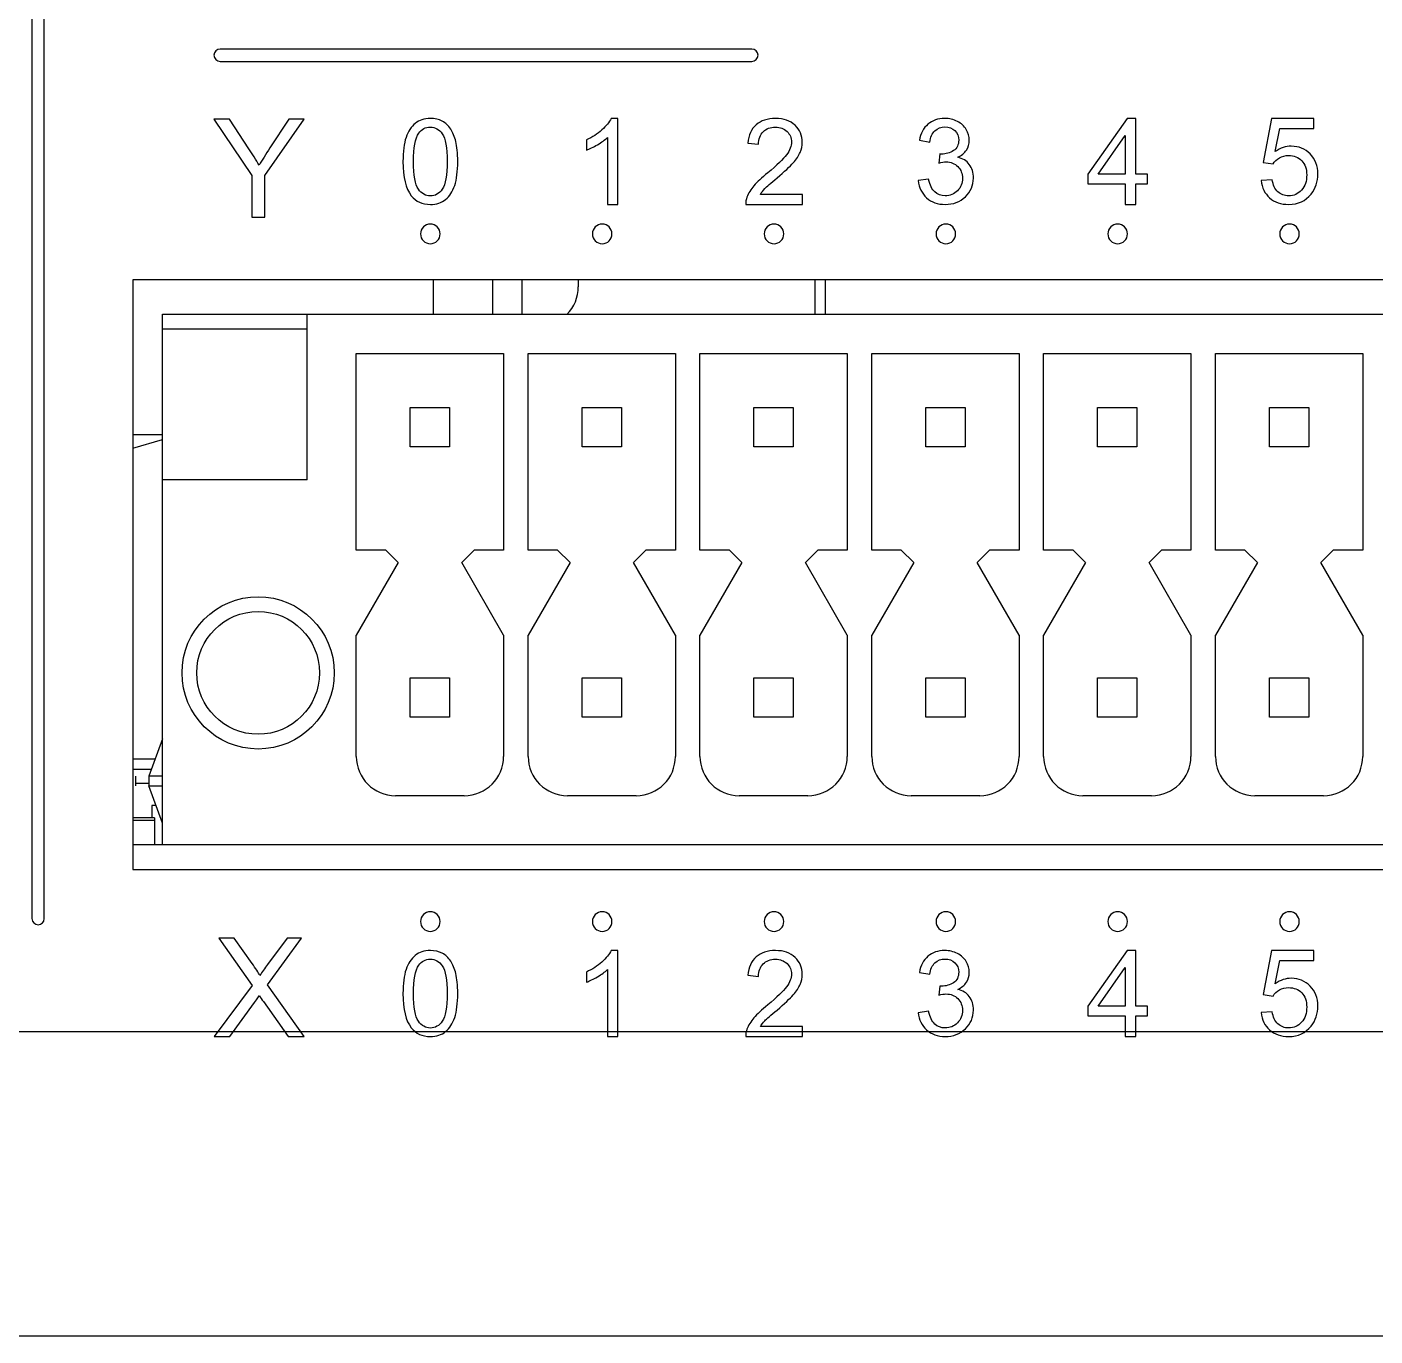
# Model space of a CAD drawing. Header units: millimetres. Extents: x 4086 to 8318, y 123 to 1549.
# Drawn here: x 7047.47 to 7074.93, y 981.81 to 1008.46 of the extents above; entities that cross this region are included whole.
import ezdxf

# ---------------------------------------------------------------- set-up
doc = ezdxf.new("R2010")
doc.units = ezdxf.units.MM
doc.layers.add('20_ALL_FEATURES', color=7, linetype='Continuous')
doc.layers.add('layer 3', color=7, linetype='Continuous')

msp = doc.modelspace()

# ---------------------------------------------------------------- linework, layer by layer
at = {"layer": '20_ALL_FEATURES', "color": 7, "linetype": 'Continuous'}
for p, q in [((7049.626, 1003.314), (7049.626, 991.314)), ((7124.726, 1003.314), (7049.626, 1003.314)), ((7055.748, 1002.614), (7055.748, 1003.314)), ((7056.948, 1003.314), (7056.948, 1002.614)), ((7057.548, 1003.314), (7057.548, 1002.614)), ((7058.698, 1003.314), (7058.698, 1003.174)), ((7063.524, 1002.614), (7063.524, 1003.314)), ((7063.724, 1003.314), (7063.724, 1002.614)), ((7050.226, 991.814), (7050.226, 1002.614)), ((7050.226, 1002.614), (7124.126, 1002.614)), ((7053.176, 999.244), (7053.176, 1002.614)), ((7053.176, 1002.314), (7050.226, 1002.314)), ((7054.176, 997.814), (7054.176, 1001.814)), ((7054.176, 1001.814), (7057.176, 1001.814)), ((7057.176, 1001.814), (7057.176, 997.814)), ((7057.676, 997.814), (7057.676, 1001.814)), ((7057.676, 1001.814), (7060.676, 1001.814)), ((7060.676, 1001.814), (7060.676, 997.814)), ((7061.176, 997.814), (7061.176, 1001.814)), ((7061.176, 1001.814), (7064.176, 1001.814)), ((7064.176, 1001.814), (7064.176, 997.814)), ((7064.676, 997.814), (7064.676, 1001.814)), ((7064.676, 1001.814), (7067.676, 1001.814)), ((7067.676, 1001.814), (7067.676, 997.814)), ((7068.176, 997.814), (7068.176, 1001.814)), ((7068.176, 1001.814), (7071.176, 1001.814)), ((7071.176, 1001.814), (7071.176, 997.814)), ((7071.676, 997.814), (7071.676, 1001.814)), ((7071.676, 1001.814), (7074.676, 1001.814)), ((7074.676, 1001.814), (7074.676, 997.814)), ((7055.276, 999.914), (7055.276, 1000.714)), ((7055.276, 1000.714), (7056.076, 1000.714)), ((7056.076, 1000.714), (7056.076, 999.914)), ((7058.776, 999.914), (7058.776, 1000.714)), ((7058.776, 1000.714), (7059.576, 1000.714)), ((7059.576, 1000.714), (7059.576, 999.914)), ((7062.276, 999.914), (7062.276, 1000.714)), ((7062.276, 1000.714), (7063.076, 1000.714)), ((7063.076, 1000.714), (7063.076, 999.914)), ((7065.776, 999.914), (7065.776, 1000.714)), ((7065.776, 1000.714), (7066.576, 1000.714)), ((7066.576, 1000.714), (7066.576, 999.914)), ((7069.276, 999.914), (7069.276, 1000.714)), ((7069.276, 1000.714), (7070.076, 1000.714)), ((7070.076, 1000.714), (7070.076, 999.914)), ((7072.776, 999.914), (7072.776, 1000.714)), ((7072.776, 1000.714), (7073.576, 1000.714)), ((7073.576, 1000.714), (7073.576, 999.914)), ((7050.226, 1000.161), (7049.626, 1000.161)), ((7049.626, 999.891), (7050.226, 1000.063)), ((7056.076, 999.914), (7055.276, 999.914)), ((7059.576, 999.914), (7058.776, 999.914)), ((7063.076, 999.914), (7062.276, 999.914)), ((7066.576, 999.914), (7065.776, 999.914)), ((7070.076, 999.914), (7069.276, 999.914)), ((7073.576, 999.914), (7072.776, 999.914)), ((7053.176, 999.244), (7050.226, 999.244)), ((7054.776, 997.814), (7054.176, 997.814)), ((7054.776, 997.814), (7055.03, 997.56)), ((7056.323, 997.56), (7056.576, 997.814)), ((7057.176, 997.814), (7056.576, 997.814)), ((7058.276, 997.814), (7057.676, 997.814)), ((7058.276, 997.814), (7058.53, 997.56)), ((7059.823, 997.56), (7060.076, 997.814)), ((7060.676, 997.814), (7060.076, 997.814)), ((7061.776, 997.814), (7061.176, 997.814)), ((7061.776, 997.814), (7062.03, 997.56)), ((7063.323, 997.56), (7063.576, 997.814)), ((7064.176, 997.814), (7063.576, 997.814)), ((7065.276, 997.814), (7064.676, 997.814)), ((7065.276, 997.814), (7065.53, 997.56)), ((7066.823, 997.56), (7067.076, 997.814)), ((7067.676, 997.814), (7067.076, 997.814)), ((7068.776, 997.814), (7068.176, 997.814)), ((7068.776, 997.814), (7069.03, 997.56)), ((7070.323, 997.56), (7070.576, 997.814)), ((7071.176, 997.814), (7070.576, 997.814)), ((7072.276, 997.814), (7071.676, 997.814)), ((7072.276, 997.814), (7072.53, 997.56)), ((7073.823, 997.56), (7074.076, 997.814)), ((7074.676, 997.814), (7074.076, 997.814)), ((7055.03, 997.56), (7054.176, 996.082)), ((7057.176, 996.082), (7056.323, 997.56)), ((7058.53, 997.56), (7057.676, 996.082)), ((7060.676, 996.082), (7059.823, 997.56)), ((7062.03, 997.56), (7061.176, 996.082)), ((7064.176, 996.082), (7063.323, 997.56)), ((7065.53, 997.56), (7064.676, 996.082)), ((7067.676, 996.082), (7066.823, 997.56)), ((7069.03, 997.56), (7068.176, 996.082)), ((7071.176, 996.082), (7070.323, 997.56)), ((7072.53, 997.56), (7071.676, 996.082)), ((7074.676, 996.082), (7073.823, 997.56)), ((7054.176, 993.614), (7054.176, 996.082)), ((7057.176, 996.082), (7057.176, 993.614)), ((7057.676, 993.614), (7057.676, 996.082)), ((7060.676, 996.082), (7060.676, 993.614)), ((7061.176, 993.614), (7061.176, 996.082)), ((7064.176, 996.082), (7064.176, 993.614)), ((7064.676, 993.614), (7064.676, 996.082)), ((7067.676, 996.082), (7067.676, 993.614)), ((7068.176, 993.614), (7068.176, 996.082)), ((7071.176, 996.082), (7071.176, 993.614)), ((7071.676, 993.614), (7071.676, 996.082)), ((7074.676, 996.082), (7074.676, 993.614)), ((7055.276, 994.414), (7055.276, 995.214)), ((7055.276, 995.214), (7056.076, 995.214)), ((7056.076, 995.214), (7056.076, 994.414)), ((7058.776, 994.414), (7058.776, 995.214)), ((7058.776, 995.214), (7059.576, 995.214)), ((7059.576, 995.214), (7059.576, 994.414)), ((7062.276, 994.414), (7062.276, 995.214)), ((7062.276, 995.214), (7063.076, 995.214)), ((7063.076, 995.214), (7063.076, 994.414)), ((7065.776, 994.414), (7065.776, 995.214)), ((7065.776, 995.214), (7066.576, 995.214)), ((7066.576, 995.214), (7066.576, 994.414)), ((7069.276, 994.414), (7069.276, 995.214)), ((7069.276, 995.214), (7070.076, 995.214)), ((7070.076, 995.214), (7070.076, 994.414)), ((7072.776, 994.414), (7072.776, 995.214)), ((7072.776, 995.214), (7073.576, 995.214)), ((7073.576, 995.214), (7073.576, 994.414)), ((7056.076, 994.414), (7055.276, 994.414)), ((7059.576, 994.414), (7058.776, 994.414)), ((7063.076, 994.414), (7062.276, 994.414)), ((7066.576, 994.414), (7065.776, 994.414)), ((7070.076, 994.414), (7069.276, 994.414)), ((7073.576, 994.414), (7072.776, 994.414)), ((7050.226, 993.972), (7049.95, 993.214)), ((7049.626, 993.564), (7050.078, 993.564)), ((7050, 993.35), (7049.629, 993.35)), ((7049.678, 993.214), (7049.678, 993.014)), ((7049.95, 993.214), (7049.95, 993.014)), ((7050.226, 993.214), (7049.95, 993.214)), ((7049.95, 993.064), (7049.678, 993.064)), ((7050.226, 992.256), (7049.95, 993.014)), ((7049.95, 993.014), (7050.226, 993.014)), ((7056.376, 992.814), (7054.976, 992.814)), ((7059.876, 992.814), (7058.476, 992.814)), ((7063.376, 992.814), (7061.976, 992.814)), ((7066.876, 992.814), (7065.476, 992.814)), ((7070.376, 992.814), (7068.976, 992.814)), ((7073.876, 992.814), (7072.476, 992.814)), ((7050.068, 992.364), (7049.626, 992.364)), ((7050.014, 992.614), (7050.014, 992.364)), ((7050.096, 992.614), (7050.014, 992.614)), ((7050.068, 992.364), (7050.068, 991.814)), ((7049.626, 992.314), (7050.068, 992.314)), ((7124.726, 991.814), (7049.626, 991.814)), ((7049.626, 991.314), (7124.726, 991.314)), ((6934.716, 988.014), (7262.016, 988.014)), ((7261.966, 981.814), (6934.766, 981.814))]:
    msp.add_line(p, q, dxfattribs=at)
for radius in [1.55, 1.25]:
    msp.add_circle((7052.176, 995.314), radius, dxfattribs=at)
for centre, start, end in [((7057.898, 1003.174), 315.3431, 0), ((7054.976, 993.614), 180, 270), ((7056.376, 993.614), 270, 0), ((7058.476, 993.614), 180, 270), ((7059.876, 993.614), 270, 0), ((7061.976, 993.614), 180, 270), ((7063.376, 993.614), 270, 0), ((7065.476, 993.614), 180, 270), ((7066.876, 993.614), 270, 0), ((7068.976, 993.614), 180, 270), ((7070.376, 993.614), 270, 0), ((7072.476, 993.614), 180, 270), ((7073.876, 993.614), 270, 0)]:
    msp.add_arc(centre, 0.8, start, end, dxfattribs=at)
at = {"layer": 'layer 3'}
for points, knots in [([(7047.819, 1010), (7047.819, 1003.437), (7047.819, 993.592), (7047.819, 990.311), (7047.819, 990.311), (7047.819, 990.242), (7047.763, 990.186), (7047.694, 990.186), (7047.694, 990.186), (7047.625, 990.186), (7047.569, 990.242), (7047.569, 990.311), (7047.569, 990.311), (7047.569, 996.874), (7047.569, 1006.719), (7047.569, 1010), (7047.569, 1010), (7047.569, 1010.069), (7047.625, 1010.125), (7047.694, 1010.125), (7047.694, 1010.125), (7047.763, 1010.125), (7047.819, 1010.069), (7047.819, 1010)], [0, 0, 0, 0, 0.142857, 0.142857, 0.142857, 0.142857, 0.285714, 0.285714, 0.285714, 0.285714, 0.428571, 0.428571, 0.428571, 0.428571, 0.571429, 0.571429, 0.571429, 0.571429, 0.714286, 0.714286, 0.714286, 0.714286, 1, 1, 1, 1]), ([(7062.233, 1007.763), (7059.313, 1007.763), (7057.242, 1007.763), (7051.402, 1007.763), (7051.402, 1007.763), (7051.333, 1007.763), (7051.277, 1007.819), (7051.277, 1007.888), (7051.277, 1007.888), (7051.277, 1007.957), (7051.333, 1008.013), (7051.402, 1008.013), (7051.402, 1008.013), (7054.322, 1008.013), (7056.393, 1008.013), (7062.233, 1008.013), (7062.233, 1008.013), (7062.302, 1008.013), (7062.358, 1007.957), (7062.358, 1007.888), (7062.358, 1007.888), (7062.358, 1007.819), (7062.302, 1007.763), (7062.233, 1007.763)], [0, 0, 0, 0, 0.142857, 0.142857, 0.142857, 0.142857, 0.285714, 0.285714, 0.285714, 0.285714, 0.428571, 0.428571, 0.428571, 0.428571, 0.571429, 0.571429, 0.571429, 0.571429, 0.714286, 0.714286, 0.714286, 0.714286, 1, 1, 1, 1]), ([(7052.048, 1004.59), (7052.048, 1004.59), (7052.048, 1005.437), (7052.048, 1005.437), (7052.048, 1005.437), (7052.048, 1005.437), (7051.277, 1006.59), (7051.277, 1006.59), (7051.277, 1006.59), (7051.277, 1006.59), (7051.595, 1006.59), (7051.595, 1006.59), (7051.595, 1006.59), (7051.595, 1006.59), (7051.99, 1005.985), (7051.99, 1005.985), (7051.99, 1005.985), (7052.064, 1005.873), (7052.132, 1005.761), (7052.195, 1005.648), (7052.195, 1005.648), (7052.256, 1005.753), (7052.33, 1005.87), (7052.416, 1006.001), (7052.416, 1006.001), (7052.416, 1006.001), (7052.803, 1006.59), (7052.803, 1006.59), (7052.803, 1006.59), (7052.803, 1006.59), (7053.112, 1006.59), (7053.112, 1006.59), (7053.112, 1006.59), (7053.112, 1006.59), (7052.313, 1005.437), (7052.313, 1005.437), (7052.313, 1005.437), (7052.313, 1005.437), (7052.313, 1004.59), (7052.313, 1004.59), (7052.313, 1004.59), (7052.313, 1004.59), (7052.048, 1004.59), (7052.048, 1004.59)], [0, 0, 0, 0, 0.083333, 0.083333, 0.083333, 0.083333, 0.166667, 0.166667, 0.166667, 0.166667, 0.25, 0.25, 0.25, 0.25, 0.333333, 0.333333, 0.333333, 0.333333, 0.416667, 0.416667, 0.416667, 0.416667, 0.5, 0.5, 0.5, 0.5, 0.583333, 0.583333, 0.583333, 0.583333, 0.666667, 0.666667, 0.666667, 0.666667, 0.75, 0.75, 0.75, 0.75, 0.833333, 0.833333, 0.833333, 0.833333, 1, 1, 1, 1]), ([(7055.127, 1005.726), (7055.127, 1005.928), (7055.147, 1006.092), (7055.189, 1006.215), (7055.189, 1006.215), (7055.231, 1006.339), (7055.293, 1006.435), (7055.375, 1006.501), (7055.375, 1006.501), (7055.457, 1006.568), (7055.56, 1006.601), (7055.684, 1006.601), (7055.684, 1006.601), (7055.776, 1006.601), (7055.857, 1006.583), (7055.926, 1006.546), (7055.926, 1006.546), (7055.996, 1006.509), (7056.053, 1006.455), (7056.098, 1006.385), (7056.098, 1006.385), (7056.143, 1006.316), (7056.178, 1006.231), (7056.203, 1006.131), (7056.203, 1006.131), (7056.229, 1006.031), (7056.242, 1005.895), (7056.242, 1005.726), (7056.242, 1005.726), (7056.242, 1005.525), (7056.221, 1005.362), (7056.18, 1005.238), (7056.18, 1005.238), (7056.139, 1005.114), (7056.077, 1005.019), (7055.995, 1004.952), (7055.995, 1004.952), (7055.913, 1004.885), (7055.81, 1004.851), (7055.684, 1004.851), (7055.684, 1004.851), (7055.52, 1004.851), (7055.39, 1004.91), (7055.296, 1005.027), (7055.296, 1005.027), (7055.183, 1005.171), (7055.127, 1005.404), (7055.127, 1005.726)], [0, 0, 0, 0, 0.076923, 0.076923, 0.076923, 0.076923, 0.153846, 0.153846, 0.153846, 0.153846, 0.230769, 0.230769, 0.230769, 0.230769, 0.307692, 0.307692, 0.307692, 0.307692, 0.384615, 0.384615, 0.384615, 0.384615, 0.461538, 0.461538, 0.461538, 0.461538, 0.538462, 0.538462, 0.538462, 0.538462, 0.615385, 0.615385, 0.615385, 0.615385, 0.692308, 0.692308, 0.692308, 0.692308, 0.769231, 0.769231, 0.769231, 0.769231, 0.846154, 0.846154, 0.846154, 0.846154, 1, 1, 1, 1]), ([(7055.342, 1005.725), (7055.342, 1005.443), (7055.375, 1005.255), (7055.441, 1005.163), (7055.441, 1005.163), (7055.506, 1005.07), (7055.588, 1005.023), (7055.684, 1005.023), (7055.684, 1005.023), (7055.781, 1005.023), (7055.862, 1005.07), (7055.928, 1005.163), (7055.928, 1005.163), (7055.994, 1005.256), (7056.027, 1005.444), (7056.027, 1005.725), (7056.027, 1005.725), (7056.027, 1006.007), (7055.994, 1006.194), (7055.928, 1006.287), (7055.928, 1006.287), (7055.863, 1006.38), (7055.78, 1006.426), (7055.682, 1006.426), (7055.682, 1006.426), (7055.585, 1006.426), (7055.508, 1006.385), (7055.45, 1006.303), (7055.45, 1006.303), (7055.378, 1006.199), (7055.342, 1006.006), (7055.342, 1005.725)], [0, 0, 0, 0, 0.111111, 0.111111, 0.111111, 0.111111, 0.222222, 0.222222, 0.222222, 0.222222, 0.333333, 0.333333, 0.333333, 0.333333, 0.444444, 0.444444, 0.444444, 0.444444, 0.555556, 0.555556, 0.555556, 0.555556, 0.666667, 0.666667, 0.666667, 0.666667, 0.777778, 0.777778, 0.777778, 0.777778, 1, 1, 1, 1]), ([(7059.506, 1004.851), (7059.506, 1004.851), (7059.291, 1004.851), (7059.291, 1004.851), (7059.291, 1004.851), (7059.291, 1004.851), (7059.291, 1006.215), (7059.291, 1006.215), (7059.291, 1006.215), (7059.24, 1006.165), (7059.172, 1006.116), (7059.089, 1006.067), (7059.089, 1006.067), (7059.005, 1006.018), (7058.93, 1005.981), (7058.863, 1005.957), (7058.863, 1005.957), (7058.863, 1005.957), (7058.863, 1006.164), (7058.863, 1006.164), (7058.863, 1006.164), (7058.983, 1006.22), (7059.087, 1006.288), (7059.177, 1006.368), (7059.177, 1006.368), (7059.267, 1006.448), (7059.33, 1006.526), (7059.368, 1006.601), (7059.368, 1006.601), (7059.368, 1006.601), (7059.506, 1006.601), (7059.506, 1006.601), (7059.506, 1006.601), (7059.506, 1006.601), (7059.506, 1004.851), (7059.506, 1004.851)], [0, 0, 0, 0, 0.1, 0.1, 0.1, 0.1, 0.2, 0.2, 0.2, 0.2, 0.3, 0.3, 0.3, 0.3, 0.4, 0.4, 0.4, 0.4, 0.5, 0.5, 0.5, 0.5, 0.6, 0.6, 0.6, 0.6, 0.7, 0.7, 0.7, 0.7, 0.8, 0.8, 0.8, 0.8, 1, 1, 1, 1]), ([(7063.262, 1005.056), (7063.262, 1005.056), (7063.262, 1004.851), (7063.262, 1004.851), (7063.262, 1004.851), (7063.262, 1004.851), (7062.108, 1004.851), (7062.108, 1004.851), (7062.108, 1004.851), (7062.107, 1004.903), (7062.115, 1004.952), (7062.133, 1005), (7062.133, 1005), (7062.163, 1005.078), (7062.21, 1005.156), (7062.276, 1005.232), (7062.276, 1005.232), (7062.341, 1005.307), (7062.434, 1005.395), (7062.556, 1005.494), (7062.556, 1005.494), (7062.744, 1005.65), (7062.872, 1005.773), (7062.939, 1005.864), (7062.939, 1005.864), (7063.007, 1005.955), (7063.04, 1006.041), (7063.04, 1006.122), (7063.04, 1006.122), (7063.04, 1006.206), (7063.01, 1006.278), (7062.949, 1006.336), (7062.949, 1006.336), (7062.888, 1006.394), (7062.809, 1006.423), (7062.711, 1006.423), (7062.711, 1006.423), (7062.608, 1006.423), (7062.525, 1006.393), (7062.463, 1006.331), (7062.463, 1006.331), (7062.401, 1006.27), (7062.37, 1006.184), (7062.369, 1006.075), (7062.369, 1006.075), (7062.369, 1006.075), (7062.15, 1006.097), (7062.15, 1006.097), (7062.15, 1006.097), (7062.165, 1006.261), (7062.221, 1006.386), (7062.32, 1006.472), (7062.32, 1006.472), (7062.418, 1006.558), (7062.55, 1006.601), (7062.716, 1006.601), (7062.716, 1006.601), (7062.883, 1006.601), (7063.016, 1006.555), (7063.113, 1006.462), (7063.113, 1006.462), (7063.211, 1006.369), (7063.26, 1006.254), (7063.26, 1006.117), (7063.26, 1006.117), (7063.26, 1006.047), (7063.245, 1005.978), (7063.217, 1005.911), (7063.217, 1005.911), (7063.188, 1005.843), (7063.141, 1005.772), (7063.075, 1005.698), (7063.075, 1005.698), (7063.008, 1005.623), (7062.898, 1005.521), (7062.745, 1005.391), (7062.745, 1005.391), (7062.616, 1005.283), (7062.533, 1005.21), (7062.497, 1005.172), (7062.497, 1005.172), (7062.46, 1005.133), (7062.43, 1005.095), (7062.406, 1005.056), (7062.406, 1005.056), (7062.406, 1005.056), (7063.262, 1005.056), (7063.262, 1005.056)], [0, 0, 0, 0, 0.043478, 0.043478, 0.043478, 0.043478, 0.086957, 0.086957, 0.086957, 0.086957, 0.130435, 0.130435, 0.130435, 0.130435, 0.173913, 0.173913, 0.173913, 0.173913, 0.217391, 0.217391, 0.217391, 0.217391, 0.26087, 0.26087, 0.26087, 0.26087, 0.304348, 0.304348, 0.304348, 0.304348, 0.347826, 0.347826, 0.347826, 0.347826, 0.391304, 0.391304, 0.391304, 0.391304, 0.434783, 0.434783, 0.434783, 0.434783, 0.478261, 0.478261, 0.478261, 0.478261, 0.521739, 0.521739, 0.521739, 0.521739, 0.565217, 0.565217, 0.565217, 0.565217, 0.608696, 0.608696, 0.608696, 0.608696, 0.652174, 0.652174, 0.652174, 0.652174, 0.695652, 0.695652, 0.695652, 0.695652, 0.73913, 0.73913, 0.73913, 0.73913, 0.782609, 0.782609, 0.782609, 0.782609, 0.826087, 0.826087, 0.826087, 0.826087, 0.869565, 0.869565, 0.869565, 0.869565, 0.913043, 0.913043, 0.913043, 0.913043, 1, 1, 1, 1]), ([(7065.623, 1005.335), (7065.623, 1005.335), (7065.834, 1005.363), (7065.834, 1005.363), (7065.834, 1005.363), (7065.858, 1005.244), (7065.899, 1005.157), (7065.957, 1005.105), (7065.957, 1005.105), (7066.014, 1005.052), (7066.085, 1005.026), (7066.17, 1005.026), (7066.17, 1005.026), (7066.269, 1005.026), (7066.354, 1005.06), (7066.421, 1005.129), (7066.421, 1005.129), (7066.489, 1005.197), (7066.523, 1005.282), (7066.523, 1005.384), (7066.523, 1005.384), (7066.523, 1005.48), (7066.492, 1005.56), (7066.428, 1005.623), (7066.428, 1005.623), (7066.365, 1005.686), (7066.285, 1005.717), (7066.187, 1005.717), (7066.187, 1005.717), (7066.147, 1005.717), (7066.098, 1005.709), (7066.038, 1005.694), (7066.038, 1005.694), (7066.038, 1005.694), (7066.062, 1005.878), (7066.062, 1005.878), (7066.062, 1005.878), (7066.076, 1005.877), (7066.087, 1005.876), (7066.096, 1005.876), (7066.096, 1005.876), (7066.186, 1005.876), (7066.267, 1005.899), (7066.339, 1005.946), (7066.339, 1005.946), (7066.411, 1005.993), (7066.446, 1006.064), (7066.446, 1006.161), (7066.446, 1006.161), (7066.446, 1006.238), (7066.42, 1006.302), (7066.368, 1006.353), (7066.368, 1006.353), (7066.316, 1006.404), (7066.248, 1006.429), (7066.166, 1006.429), (7066.166, 1006.429), (7066.083, 1006.429), (7066.015, 1006.403), (7065.961, 1006.351), (7065.961, 1006.351), (7065.906, 1006.299), (7065.871, 1006.221), (7065.855, 1006.117), (7065.855, 1006.117), (7065.855, 1006.117), (7065.645, 1006.156), (7065.645, 1006.156), (7065.645, 1006.156), (7065.671, 1006.297), (7065.729, 1006.407), (7065.82, 1006.485), (7065.82, 1006.485), (7065.911, 1006.562), (7066.025, 1006.601), (7066.16, 1006.601), (7066.16, 1006.601), (7066.254, 1006.601), (7066.34, 1006.581), (7066.419, 1006.541), (7066.419, 1006.541), (7066.498, 1006.501), (7066.558, 1006.446), (7066.599, 1006.377), (7066.599, 1006.377), (7066.641, 1006.308), (7066.662, 1006.234), (7066.662, 1006.157), (7066.662, 1006.157), (7066.662, 1006.083), (7066.642, 1006.016), (7066.603, 1005.955), (7066.603, 1005.955), (7066.563, 1005.894), (7066.504, 1005.846), (7066.426, 1005.81), (7066.426, 1005.81), (7066.527, 1005.787), (7066.606, 1005.738), (7066.662, 1005.665), (7066.662, 1005.665), (7066.718, 1005.591), (7066.746, 1005.499), (7066.746, 1005.388), (7066.746, 1005.388), (7066.746, 1005.239), (7066.691, 1005.111), (7066.582, 1005.007), (7066.582, 1005.007), (7066.473, 1004.903), (7066.335, 1004.851), (7066.168, 1004.851), (7066.168, 1004.851), (7066.018, 1004.851), (7065.893, 1004.896), (7065.793, 1004.986), (7065.793, 1004.986), (7065.694, 1005.076), (7065.637, 1005.192), (7065.623, 1005.335)], [0, 0, 0, 0, 0.032258, 0.032258, 0.032258, 0.032258, 0.064516, 0.064516, 0.064516, 0.064516, 0.096774, 0.096774, 0.096774, 0.096774, 0.129032, 0.129032, 0.129032, 0.129032, 0.16129, 0.16129, 0.16129, 0.16129, 0.193548, 0.193548, 0.193548, 0.193548, 0.225806, 0.225806, 0.225806, 0.225806, 0.258065, 0.258065, 0.258065, 0.258065, 0.290323, 0.290323, 0.290323, 0.290323, 0.322581, 0.322581, 0.322581, 0.322581, 0.354839, 0.354839, 0.354839, 0.354839, 0.387097, 0.387097, 0.387097, 0.387097, 0.419355, 0.419355, 0.419355, 0.419355, 0.451613, 0.451613, 0.451613, 0.451613, 0.483871, 0.483871, 0.483871, 0.483871, 0.516129, 0.516129, 0.516129, 0.516129, 0.548387, 0.548387, 0.548387, 0.548387, 0.580645, 0.580645, 0.580645, 0.580645, 0.612903, 0.612903, 0.612903, 0.612903, 0.645161, 0.645161, 0.645161, 0.645161, 0.677419, 0.677419, 0.677419, 0.677419, 0.709677, 0.709677, 0.709677, 0.709677, 0.741935, 0.741935, 0.741935, 0.741935, 0.774194, 0.774194, 0.774194, 0.774194, 0.806452, 0.806452, 0.806452, 0.806452, 0.83871, 0.83871, 0.83871, 0.83871, 0.870968, 0.870968, 0.870968, 0.870968, 0.903226, 0.903226, 0.903226, 0.903226, 0.935484, 0.935484, 0.935484, 0.935484, 1, 1, 1, 1]), ([(7069.838, 1004.851), (7069.838, 1004.851), (7069.838, 1005.269), (7069.838, 1005.269), (7069.838, 1005.269), (7069.838, 1005.269), (7069.078, 1005.269), (7069.078, 1005.269), (7069.078, 1005.269), (7069.078, 1005.269), (7069.078, 1005.467), (7069.078, 1005.467), (7069.078, 1005.467), (7069.078, 1005.467), (7069.878, 1006.601), (7069.878, 1006.601), (7069.878, 1006.601), (7069.878, 1006.601), (7070.053, 1006.601), (7070.053, 1006.601), (7070.053, 1006.601), (7070.053, 1006.601), (7070.053, 1005.467), (7070.053, 1005.467), (7070.053, 1005.467), (7070.053, 1005.467), (7070.291, 1005.467), (7070.291, 1005.467), (7070.291, 1005.467), (7070.291, 1005.467), (7070.291, 1005.269), (7070.291, 1005.269), (7070.291, 1005.269), (7070.291, 1005.269), (7070.053, 1005.269), (7070.053, 1005.269), (7070.053, 1005.269), (7070.053, 1005.269), (7070.053, 1004.851), (7070.053, 1004.851), (7070.053, 1004.851), (7070.053, 1004.851), (7069.838, 1004.851), (7069.838, 1004.851)], [0, 0, 0, 0, 0.083333, 0.083333, 0.083333, 0.083333, 0.166667, 0.166667, 0.166667, 0.166667, 0.25, 0.25, 0.25, 0.25, 0.333333, 0.333333, 0.333333, 0.333333, 0.416667, 0.416667, 0.416667, 0.416667, 0.5, 0.5, 0.5, 0.5, 0.583333, 0.583333, 0.583333, 0.583333, 0.666667, 0.666667, 0.666667, 0.666667, 0.75, 0.75, 0.75, 0.75, 0.833333, 0.833333, 0.833333, 0.833333, 1, 1, 1, 1]), ([(7072.608, 1005.338), (7072.608, 1005.338), (7072.831, 1005.355), (7072.831, 1005.355), (7072.831, 1005.355), (7072.848, 1005.246), (7072.887, 1005.164), (7072.947, 1005.109), (7072.947, 1005.109), (7073.007, 1005.054), (7073.08, 1005.026), (7073.167, 1005.026), (7073.167, 1005.026), (7073.271, 1005.026), (7073.358, 1005.065), (7073.429, 1005.143), (7073.429, 1005.143), (7073.5, 1005.221), (7073.535, 1005.324), (7073.535, 1005.452), (7073.535, 1005.452), (7073.535, 1005.574), (7073.501, 1005.67), (7073.434, 1005.741), (7073.434, 1005.741), (7073.366, 1005.811), (7073.276, 1005.847), (7073.165, 1005.847), (7073.165, 1005.847), (7073.095, 1005.847), (7073.033, 1005.831), (7072.978, 1005.799), (7072.978, 1005.799), (7072.923, 1005.767), (7072.88, 1005.726), (7072.849, 1005.676), (7072.849, 1005.676), (7072.849, 1005.676), (7072.647, 1005.705), (7072.647, 1005.705), (7072.647, 1005.705), (7072.647, 1005.705), (7072.814, 1006.601), (7072.814, 1006.601), (7072.814, 1006.601), (7072.814, 1006.601), (7073.678, 1006.601), (7073.678, 1006.601), (7073.678, 1006.601), (7073.678, 1006.601), (7073.678, 1006.397), (7073.678, 1006.397), (7073.678, 1006.397), (7073.678, 1006.397), (7072.985, 1006.397), (7072.985, 1006.397), (7072.985, 1006.397), (7072.985, 1006.397), (7072.892, 1005.926), (7072.892, 1005.926), (7072.892, 1005.926), (7072.997, 1006), (7073.106, 1006.036), (7073.221, 1006.036), (7073.221, 1006.036), (7073.372, 1006.036), (7073.5, 1005.984), (7073.605, 1005.878), (7073.605, 1005.878), (7073.709, 1005.773), (7073.761, 1005.637), (7073.761, 1005.472), (7073.761, 1005.472), (7073.761, 1005.314), (7073.715, 1005.178), (7073.624, 1005.063), (7073.624, 1005.063), (7073.512, 1004.922), (7073.36, 1004.851), (7073.167, 1004.851), (7073.167, 1004.851), (7073.008, 1004.851), (7072.879, 1004.896), (7072.779, 1004.985), (7072.779, 1004.985), (7072.679, 1005.073), (7072.622, 1005.191), (7072.608, 1005.338)], [0, 0, 0, 0, 0.043478, 0.043478, 0.043478, 0.043478, 0.086957, 0.086957, 0.086957, 0.086957, 0.130435, 0.130435, 0.130435, 0.130435, 0.173913, 0.173913, 0.173913, 0.173913, 0.217391, 0.217391, 0.217391, 0.217391, 0.26087, 0.26087, 0.26087, 0.26087, 0.304348, 0.304348, 0.304348, 0.304348, 0.347826, 0.347826, 0.347826, 0.347826, 0.391304, 0.391304, 0.391304, 0.391304, 0.434783, 0.434783, 0.434783, 0.434783, 0.478261, 0.478261, 0.478261, 0.478261, 0.521739, 0.521739, 0.521739, 0.521739, 0.565217, 0.565217, 0.565217, 0.565217, 0.608696, 0.608696, 0.608696, 0.608696, 0.652174, 0.652174, 0.652174, 0.652174, 0.695652, 0.695652, 0.695652, 0.695652, 0.73913, 0.73913, 0.73913, 0.73913, 0.782609, 0.782609, 0.782609, 0.782609, 0.826087, 0.826087, 0.826087, 0.826087, 0.869565, 0.869565, 0.869565, 0.869565, 0.913043, 0.913043, 0.913043, 0.913043, 1, 1, 1, 1]), ([(7069.838, 1005.467), (7069.838, 1005.467), (7069.838, 1006.254), (7069.838, 1006.254), (7069.838, 1006.254), (7069.838, 1006.254), (7069.29, 1005.467), (7069.29, 1005.467), (7069.29, 1005.467), (7069.29, 1005.467), (7069.838, 1005.467), (7069.838, 1005.467)], [0, 0, 0, 0, 0.25, 0.25, 0.25, 0.25, 0.5, 0.5, 0.5, 0.5, 1, 1, 1, 1]), ([(7055.684, 1004.451), (7055.795, 1004.451), (7055.884, 1004.361), (7055.884, 1004.251), (7055.884, 1004.251), (7055.884, 1004.14), (7055.795, 1004.051), (7055.684, 1004.051), (7055.684, 1004.051), (7055.574, 1004.051), (7055.484, 1004.14), (7055.484, 1004.251), (7055.484, 1004.251), (7055.484, 1004.361), (7055.574, 1004.451), (7055.684, 1004.451)], [0, 0, 0, 0, 0.2, 0.2, 0.2, 0.2, 0.4, 0.4, 0.4, 0.4, 0.6, 0.6, 0.6, 0.6, 1, 1, 1, 1]), ([(7059.184, 1004.451), (7059.295, 1004.451), (7059.384, 1004.361), (7059.384, 1004.251), (7059.384, 1004.251), (7059.384, 1004.14), (7059.295, 1004.051), (7059.184, 1004.051), (7059.184, 1004.051), (7059.074, 1004.051), (7058.984, 1004.14), (7058.984, 1004.251), (7058.984, 1004.251), (7058.984, 1004.361), (7059.074, 1004.451), (7059.184, 1004.451)], [0, 0, 0, 0, 0.2, 0.2, 0.2, 0.2, 0.4, 0.4, 0.4, 0.4, 0.6, 0.6, 0.6, 0.6, 1, 1, 1, 1]), ([(7062.684, 1004.451), (7062.795, 1004.451), (7062.884, 1004.361), (7062.884, 1004.251), (7062.884, 1004.251), (7062.884, 1004.14), (7062.795, 1004.051), (7062.684, 1004.051), (7062.684, 1004.051), (7062.574, 1004.051), (7062.484, 1004.14), (7062.484, 1004.251), (7062.484, 1004.251), (7062.484, 1004.361), (7062.574, 1004.451), (7062.684, 1004.451)], [0, 0, 0, 0, 0.2, 0.2, 0.2, 0.2, 0.4, 0.4, 0.4, 0.4, 0.6, 0.6, 0.6, 0.6, 1, 1, 1, 1]), ([(7066.184, 1004.451), (7066.295, 1004.451), (7066.384, 1004.361), (7066.384, 1004.251), (7066.384, 1004.251), (7066.384, 1004.14), (7066.295, 1004.051), (7066.184, 1004.051), (7066.184, 1004.051), (7066.074, 1004.051), (7065.984, 1004.14), (7065.984, 1004.251), (7065.984, 1004.251), (7065.984, 1004.361), (7066.074, 1004.451), (7066.184, 1004.451)], [0, 0, 0, 0, 0.2, 0.2, 0.2, 0.2, 0.4, 0.4, 0.4, 0.4, 0.6, 0.6, 0.6, 0.6, 1, 1, 1, 1]), ([(7069.684, 1004.451), (7069.795, 1004.451), (7069.884, 1004.361), (7069.884, 1004.251), (7069.884, 1004.251), (7069.884, 1004.14), (7069.795, 1004.051), (7069.684, 1004.051), (7069.684, 1004.051), (7069.574, 1004.051), (7069.484, 1004.14), (7069.484, 1004.251), (7069.484, 1004.251), (7069.484, 1004.361), (7069.574, 1004.451), (7069.684, 1004.451)], [0, 0, 0, 0, 0.2, 0.2, 0.2, 0.2, 0.4, 0.4, 0.4, 0.4, 0.6, 0.6, 0.6, 0.6, 1, 1, 1, 1]), ([(7073.184, 1004.451), (7073.295, 1004.451), (7073.384, 1004.361), (7073.384, 1004.251), (7073.384, 1004.251), (7073.384, 1004.14), (7073.295, 1004.051), (7073.184, 1004.051), (7073.184, 1004.051), (7073.074, 1004.051), (7072.984, 1004.14), (7072.984, 1004.251), (7072.984, 1004.251), (7072.984, 1004.361), (7073.074, 1004.451), (7073.184, 1004.451)], [0, 0, 0, 0, 0.2, 0.2, 0.2, 0.2, 0.4, 0.4, 0.4, 0.4, 0.6, 0.6, 0.6, 0.6, 1, 1, 1, 1]), ([(7055.684, 990.451), (7055.795, 990.451), (7055.884, 990.361), (7055.884, 990.251), (7055.884, 990.251), (7055.884, 990.14), (7055.795, 990.051), (7055.684, 990.051), (7055.684, 990.051), (7055.574, 990.051), (7055.484, 990.14), (7055.484, 990.251), (7055.484, 990.251), (7055.484, 990.361), (7055.574, 990.451), (7055.684, 990.451)], [0, 0, 0, 0, 0.2, 0.2, 0.2, 0.2, 0.4, 0.4, 0.4, 0.4, 0.6, 0.6, 0.6, 0.6, 1, 1, 1, 1]), ([(7059.184, 990.451), (7059.295, 990.451), (7059.384, 990.361), (7059.384, 990.251), (7059.384, 990.251), (7059.384, 990.14), (7059.295, 990.051), (7059.184, 990.051), (7059.184, 990.051), (7059.074, 990.051), (7058.984, 990.14), (7058.984, 990.251), (7058.984, 990.251), (7058.984, 990.361), (7059.074, 990.451), (7059.184, 990.451)], [0, 0, 0, 0, 0.2, 0.2, 0.2, 0.2, 0.4, 0.4, 0.4, 0.4, 0.6, 0.6, 0.6, 0.6, 1, 1, 1, 1]), ([(7062.684, 990.451), (7062.795, 990.451), (7062.884, 990.361), (7062.884, 990.251), (7062.884, 990.251), (7062.884, 990.14), (7062.795, 990.051), (7062.684, 990.051), (7062.684, 990.051), (7062.574, 990.051), (7062.484, 990.14), (7062.484, 990.251), (7062.484, 990.251), (7062.484, 990.361), (7062.574, 990.451), (7062.684, 990.451)], [0, 0, 0, 0, 0.2, 0.2, 0.2, 0.2, 0.4, 0.4, 0.4, 0.4, 0.6, 0.6, 0.6, 0.6, 1, 1, 1, 1]), ([(7066.184, 990.451), (7066.295, 990.451), (7066.384, 990.361), (7066.384, 990.251), (7066.384, 990.251), (7066.384, 990.14), (7066.295, 990.051), (7066.184, 990.051), (7066.184, 990.051), (7066.074, 990.051), (7065.984, 990.14), (7065.984, 990.251), (7065.984, 990.251), (7065.984, 990.361), (7066.074, 990.451), (7066.184, 990.451)], [0, 0, 0, 0, 0.2, 0.2, 0.2, 0.2, 0.4, 0.4, 0.4, 0.4, 0.6, 0.6, 0.6, 0.6, 1, 1, 1, 1]), ([(7069.684, 990.451), (7069.795, 990.451), (7069.884, 990.361), (7069.884, 990.251), (7069.884, 990.251), (7069.884, 990.14), (7069.795, 990.051), (7069.684, 990.051), (7069.684, 990.051), (7069.574, 990.051), (7069.484, 990.14), (7069.484, 990.251), (7069.484, 990.251), (7069.484, 990.361), (7069.574, 990.451), (7069.684, 990.451)], [0, 0, 0, 0, 0.2, 0.2, 0.2, 0.2, 0.4, 0.4, 0.4, 0.4, 0.6, 0.6, 0.6, 0.6, 1, 1, 1, 1]), ([(7073.184, 990.451), (7073.295, 990.451), (7073.384, 990.361), (7073.384, 990.251), (7073.384, 990.251), (7073.384, 990.14), (7073.295, 990.051), (7073.184, 990.051), (7073.184, 990.051), (7073.074, 990.051), (7072.984, 990.14), (7072.984, 990.251), (7072.984, 990.251), (7072.984, 990.361), (7073.074, 990.451), (7073.184, 990.451)], [0, 0, 0, 0, 0.2, 0.2, 0.2, 0.2, 0.4, 0.4, 0.4, 0.4, 0.6, 0.6, 0.6, 0.6, 1, 1, 1, 1]), ([(7051.28, 987.911), (7051.28, 987.911), (7052.053, 988.949), (7052.053, 988.949), (7052.053, 988.949), (7052.053, 988.949), (7051.373, 989.911), (7051.373, 989.911), (7051.373, 989.911), (7051.373, 989.911), (7051.688, 989.911), (7051.688, 989.911), (7051.688, 989.911), (7051.688, 989.911), (7052.052, 989.399), (7052.052, 989.399), (7052.052, 989.399), (7052.128, 989.293), (7052.181, 989.212), (7052.211, 989.156), (7052.211, 989.156), (7052.256, 989.226), (7052.309, 989.3), (7052.37, 989.379), (7052.37, 989.379), (7052.37, 989.379), (7052.77, 989.911), (7052.77, 989.911), (7052.77, 989.911), (7052.77, 989.911), (7053.06, 989.911), (7053.06, 989.911), (7053.06, 989.911), (7053.06, 989.911), (7052.365, 988.961), (7052.365, 988.961), (7052.365, 988.961), (7052.365, 988.961), (7053.113, 987.911), (7053.113, 987.911), (7053.113, 987.911), (7053.113, 987.911), (7052.788, 987.911), (7052.788, 987.911), (7052.788, 987.911), (7052.788, 987.911), (7052.283, 988.624), (7052.283, 988.624), (7052.283, 988.624), (7052.254, 988.665), (7052.227, 988.705), (7052.201, 988.745), (7052.201, 988.745), (7052.156, 988.678), (7052.125, 988.631), (7052.105, 988.605), (7052.105, 988.605), (7052.105, 988.605), (7051.598, 987.911), (7051.598, 987.911), (7051.598, 987.911), (7051.598, 987.911), (7051.28, 987.911), (7051.28, 987.911)], [0, 0, 0, 0, 0.058824, 0.058824, 0.058824, 0.058824, 0.117647, 0.117647, 0.117647, 0.117647, 0.176471, 0.176471, 0.176471, 0.176471, 0.235294, 0.235294, 0.235294, 0.235294, 0.294118, 0.294118, 0.294118, 0.294118, 0.352941, 0.352941, 0.352941, 0.352941, 0.411765, 0.411765, 0.411765, 0.411765, 0.470588, 0.470588, 0.470588, 0.470588, 0.529412, 0.529412, 0.529412, 0.529412, 0.588235, 0.588235, 0.588235, 0.588235, 0.647059, 0.647059, 0.647059, 0.647059, 0.705882, 0.705882, 0.705882, 0.705882, 0.764706, 0.764706, 0.764706, 0.764706, 0.823529, 0.823529, 0.823529, 0.823529, 0.882353, 0.882353, 0.882353, 0.882353, 1, 1, 1, 1]), ([(7055.127, 988.786), (7055.127, 988.988), (7055.147, 989.152), (7055.189, 989.275), (7055.189, 989.275), (7055.231, 989.399), (7055.293, 989.495), (7055.375, 989.561), (7055.375, 989.561), (7055.457, 989.628), (7055.56, 989.661), (7055.684, 989.661), (7055.684, 989.661), (7055.776, 989.661), (7055.857, 989.643), (7055.926, 989.606), (7055.926, 989.606), (7055.996, 989.569), (7056.053, 989.515), (7056.098, 989.445), (7056.098, 989.445), (7056.143, 989.376), (7056.178, 989.291), (7056.203, 989.191), (7056.203, 989.191), (7056.229, 989.091), (7056.242, 988.955), (7056.242, 988.786), (7056.242, 988.786), (7056.242, 988.585), (7056.221, 988.422), (7056.18, 988.298), (7056.18, 988.298), (7056.139, 988.174), (7056.077, 988.079), (7055.995, 988.012), (7055.995, 988.012), (7055.913, 987.945), (7055.81, 987.911), (7055.684, 987.911), (7055.684, 987.911), (7055.52, 987.911), (7055.39, 987.97), (7055.296, 988.088), (7055.296, 988.088), (7055.183, 988.231), (7055.127, 988.464), (7055.127, 988.786)], [0, 0, 0, 0, 0.076923, 0.076923, 0.076923, 0.076923, 0.153846, 0.153846, 0.153846, 0.153846, 0.230769, 0.230769, 0.230769, 0.230769, 0.307692, 0.307692, 0.307692, 0.307692, 0.384615, 0.384615, 0.384615, 0.384615, 0.461538, 0.461538, 0.461538, 0.461538, 0.538462, 0.538462, 0.538462, 0.538462, 0.615385, 0.615385, 0.615385, 0.615385, 0.692308, 0.692308, 0.692308, 0.692308, 0.769231, 0.769231, 0.769231, 0.769231, 0.846154, 0.846154, 0.846154, 0.846154, 1, 1, 1, 1]), ([(7059.506, 987.911), (7059.506, 987.911), (7059.291, 987.911), (7059.291, 987.911), (7059.291, 987.911), (7059.291, 987.911), (7059.291, 989.275), (7059.291, 989.275), (7059.291, 989.275), (7059.24, 989.226), (7059.172, 989.176), (7059.089, 989.127), (7059.089, 989.127), (7059.005, 989.078), (7058.93, 989.041), (7058.863, 989.017), (7058.863, 989.017), (7058.863, 989.017), (7058.863, 989.224), (7058.863, 989.224), (7058.863, 989.224), (7058.983, 989.28), (7059.087, 989.348), (7059.177, 989.428), (7059.177, 989.428), (7059.267, 989.508), (7059.33, 989.586), (7059.368, 989.661), (7059.368, 989.661), (7059.368, 989.661), (7059.506, 989.661), (7059.506, 989.661), (7059.506, 989.661), (7059.506, 989.661), (7059.506, 987.911), (7059.506, 987.911)], [0, 0, 0, 0, 0.1, 0.1, 0.1, 0.1, 0.2, 0.2, 0.2, 0.2, 0.3, 0.3, 0.3, 0.3, 0.4, 0.4, 0.4, 0.4, 0.5, 0.5, 0.5, 0.5, 0.6, 0.6, 0.6, 0.6, 0.7, 0.7, 0.7, 0.7, 0.8, 0.8, 0.8, 0.8, 1, 1, 1, 1]), ([(7063.262, 988.116), (7063.262, 988.116), (7063.262, 987.911), (7063.262, 987.911), (7063.262, 987.911), (7063.262, 987.911), (7062.108, 987.911), (7062.108, 987.911), (7062.108, 987.911), (7062.107, 987.963), (7062.115, 988.012), (7062.133, 988.06), (7062.133, 988.06), (7062.163, 988.138), (7062.21, 988.216), (7062.276, 988.292), (7062.276, 988.292), (7062.341, 988.368), (7062.434, 988.455), (7062.556, 988.555), (7062.556, 988.555), (7062.744, 988.71), (7062.872, 988.833), (7062.939, 988.924), (7062.939, 988.924), (7063.007, 989.015), (7063.04, 989.101), (7063.04, 989.182), (7063.04, 989.182), (7063.04, 989.266), (7063.01, 989.338), (7062.949, 989.396), (7062.949, 989.396), (7062.888, 989.454), (7062.809, 989.484), (7062.711, 989.484), (7062.711, 989.484), (7062.608, 989.484), (7062.525, 989.453), (7062.463, 989.391), (7062.463, 989.391), (7062.401, 989.33), (7062.37, 989.245), (7062.369, 989.135), (7062.369, 989.135), (7062.369, 989.135), (7062.15, 989.157), (7062.15, 989.157), (7062.15, 989.157), (7062.165, 989.321), (7062.221, 989.446), (7062.32, 989.532), (7062.32, 989.532), (7062.418, 989.618), (7062.55, 989.661), (7062.716, 989.661), (7062.716, 989.661), (7062.883, 989.661), (7063.016, 989.615), (7063.113, 989.522), (7063.113, 989.522), (7063.211, 989.429), (7063.26, 989.314), (7063.26, 989.177), (7063.26, 989.177), (7063.26, 989.107), (7063.245, 989.039), (7063.217, 988.971), (7063.217, 988.971), (7063.188, 988.903), (7063.141, 988.832), (7063.075, 988.758), (7063.075, 988.758), (7063.008, 988.684), (7062.898, 988.581), (7062.745, 988.451), (7062.745, 988.451), (7062.616, 988.343), (7062.533, 988.27), (7062.497, 988.232), (7062.497, 988.232), (7062.46, 988.193), (7062.43, 988.155), (7062.406, 988.116), (7062.406, 988.116), (7062.406, 988.116), (7063.262, 988.116), (7063.262, 988.116)], [0, 0, 0, 0, 0.043478, 0.043478, 0.043478, 0.043478, 0.086957, 0.086957, 0.086957, 0.086957, 0.130435, 0.130435, 0.130435, 0.130435, 0.173913, 0.173913, 0.173913, 0.173913, 0.217391, 0.217391, 0.217391, 0.217391, 0.26087, 0.26087, 0.26087, 0.26087, 0.304348, 0.304348, 0.304348, 0.304348, 0.347826, 0.347826, 0.347826, 0.347826, 0.391304, 0.391304, 0.391304, 0.391304, 0.434783, 0.434783, 0.434783, 0.434783, 0.478261, 0.478261, 0.478261, 0.478261, 0.521739, 0.521739, 0.521739, 0.521739, 0.565217, 0.565217, 0.565217, 0.565217, 0.608696, 0.608696, 0.608696, 0.608696, 0.652174, 0.652174, 0.652174, 0.652174, 0.695652, 0.695652, 0.695652, 0.695652, 0.73913, 0.73913, 0.73913, 0.73913, 0.782609, 0.782609, 0.782609, 0.782609, 0.826087, 0.826087, 0.826087, 0.826087, 0.869565, 0.869565, 0.869565, 0.869565, 0.913043, 0.913043, 0.913043, 0.913043, 1, 1, 1, 1]), ([(7065.623, 988.395), (7065.623, 988.395), (7065.834, 988.424), (7065.834, 988.424), (7065.834, 988.424), (7065.858, 988.304), (7065.899, 988.218), (7065.957, 988.165), (7065.957, 988.165), (7066.014, 988.112), (7066.085, 988.086), (7066.17, 988.086), (7066.17, 988.086), (7066.269, 988.086), (7066.354, 988.12), (7066.421, 988.189), (7066.421, 988.189), (7066.489, 988.258), (7066.523, 988.343), (7066.523, 988.444), (7066.523, 988.444), (7066.523, 988.54), (7066.492, 988.62), (7066.428, 988.683), (7066.428, 988.683), (7066.365, 988.746), (7066.285, 988.777), (7066.187, 988.777), (7066.187, 988.777), (7066.147, 988.777), (7066.098, 988.769), (7066.038, 988.754), (7066.038, 988.754), (7066.038, 988.754), (7066.062, 988.938), (7066.062, 988.938), (7066.062, 988.938), (7066.076, 988.937), (7066.087, 988.936), (7066.096, 988.936), (7066.096, 988.936), (7066.186, 988.936), (7066.267, 988.959), (7066.339, 989.006), (7066.339, 989.006), (7066.411, 989.053), (7066.446, 989.125), (7066.446, 989.221), (7066.446, 989.221), (7066.446, 989.298), (7066.42, 989.362), (7066.368, 989.413), (7066.368, 989.413), (7066.316, 989.464), (7066.248, 989.489), (7066.166, 989.489), (7066.166, 989.489), (7066.083, 989.489), (7066.015, 989.463), (7065.961, 989.411), (7065.961, 989.411), (7065.906, 989.359), (7065.871, 989.281), (7065.855, 989.178), (7065.855, 989.178), (7065.855, 989.178), (7065.645, 989.216), (7065.645, 989.216), (7065.645, 989.216), (7065.671, 989.357), (7065.729, 989.467), (7065.82, 989.545), (7065.82, 989.545), (7065.911, 989.623), (7066.025, 989.661), (7066.16, 989.661), (7066.16, 989.661), (7066.254, 989.661), (7066.34, 989.641), (7066.419, 989.601), (7066.419, 989.601), (7066.498, 989.561), (7066.558, 989.506), (7066.599, 989.437), (7066.599, 989.437), (7066.641, 989.368), (7066.662, 989.295), (7066.662, 989.217), (7066.662, 989.217), (7066.662, 989.143), (7066.642, 989.076), (7066.603, 989.015), (7066.603, 989.015), (7066.563, 988.955), (7066.504, 988.906), (7066.426, 988.87), (7066.426, 988.87), (7066.527, 988.847), (7066.606, 988.799), (7066.662, 988.725), (7066.662, 988.725), (7066.718, 988.651), (7066.746, 988.559), (7066.746, 988.448), (7066.746, 988.448), (7066.746, 988.299), (7066.691, 988.171), (7066.582, 988.067), (7066.582, 988.067), (7066.473, 987.963), (7066.335, 987.911), (7066.168, 987.911), (7066.168, 987.911), (7066.018, 987.911), (7065.893, 987.956), (7065.793, 988.046), (7065.793, 988.046), (7065.694, 988.136), (7065.637, 988.252), (7065.623, 988.395)], [0, 0, 0, 0, 0.032258, 0.032258, 0.032258, 0.032258, 0.064516, 0.064516, 0.064516, 0.064516, 0.096774, 0.096774, 0.096774, 0.096774, 0.129032, 0.129032, 0.129032, 0.129032, 0.16129, 0.16129, 0.16129, 0.16129, 0.193548, 0.193548, 0.193548, 0.193548, 0.225806, 0.225806, 0.225806, 0.225806, 0.258065, 0.258065, 0.258065, 0.258065, 0.290323, 0.290323, 0.290323, 0.290323, 0.322581, 0.322581, 0.322581, 0.322581, 0.354839, 0.354839, 0.354839, 0.354839, 0.387097, 0.387097, 0.387097, 0.387097, 0.419355, 0.419355, 0.419355, 0.419355, 0.451613, 0.451613, 0.451613, 0.451613, 0.483871, 0.483871, 0.483871, 0.483871, 0.516129, 0.516129, 0.516129, 0.516129, 0.548387, 0.548387, 0.548387, 0.548387, 0.580645, 0.580645, 0.580645, 0.580645, 0.612903, 0.612903, 0.612903, 0.612903, 0.645161, 0.645161, 0.645161, 0.645161, 0.677419, 0.677419, 0.677419, 0.677419, 0.709677, 0.709677, 0.709677, 0.709677, 0.741935, 0.741935, 0.741935, 0.741935, 0.774194, 0.774194, 0.774194, 0.774194, 0.806452, 0.806452, 0.806452, 0.806452, 0.83871, 0.83871, 0.83871, 0.83871, 0.870968, 0.870968, 0.870968, 0.870968, 0.903226, 0.903226, 0.903226, 0.903226, 0.935484, 0.935484, 0.935484, 0.935484, 1, 1, 1, 1]), ([(7069.838, 987.911), (7069.838, 987.911), (7069.838, 988.329), (7069.838, 988.329), (7069.838, 988.329), (7069.838, 988.329), (7069.078, 988.329), (7069.078, 988.329), (7069.078, 988.329), (7069.078, 988.329), (7069.078, 988.527), (7069.078, 988.527), (7069.078, 988.527), (7069.078, 988.527), (7069.878, 989.661), (7069.878, 989.661), (7069.878, 989.661), (7069.878, 989.661), (7070.053, 989.661), (7070.053, 989.661), (7070.053, 989.661), (7070.053, 989.661), (7070.053, 988.527), (7070.053, 988.527), (7070.053, 988.527), (7070.053, 988.527), (7070.291, 988.527), (7070.291, 988.527), (7070.291, 988.527), (7070.291, 988.527), (7070.291, 988.329), (7070.291, 988.329), (7070.291, 988.329), (7070.291, 988.329), (7070.053, 988.329), (7070.053, 988.329), (7070.053, 988.329), (7070.053, 988.329), (7070.053, 987.911), (7070.053, 987.911), (7070.053, 987.911), (7070.053, 987.911), (7069.838, 987.911), (7069.838, 987.911)], [0, 0, 0, 0, 0.083333, 0.083333, 0.083333, 0.083333, 0.166667, 0.166667, 0.166667, 0.166667, 0.25, 0.25, 0.25, 0.25, 0.333333, 0.333333, 0.333333, 0.333333, 0.416667, 0.416667, 0.416667, 0.416667, 0.5, 0.5, 0.5, 0.5, 0.583333, 0.583333, 0.583333, 0.583333, 0.666667, 0.666667, 0.666667, 0.666667, 0.75, 0.75, 0.75, 0.75, 0.833333, 0.833333, 0.833333, 0.833333, 1, 1, 1, 1]), ([(7072.608, 988.398), (7072.608, 988.398), (7072.831, 988.415), (7072.831, 988.415), (7072.831, 988.415), (7072.848, 988.306), (7072.887, 988.224), (7072.947, 988.169), (7072.947, 988.169), (7073.007, 988.114), (7073.08, 988.086), (7073.167, 988.086), (7073.167, 988.086), (7073.271, 988.086), (7073.358, 988.125), (7073.429, 988.203), (7073.429, 988.203), (7073.5, 988.281), (7073.535, 988.384), (7073.535, 988.512), (7073.535, 988.512), (7073.535, 988.634), (7073.501, 988.73), (7073.434, 988.801), (7073.434, 988.801), (7073.366, 988.871), (7073.276, 988.907), (7073.165, 988.907), (7073.165, 988.907), (7073.095, 988.907), (7073.033, 988.891), (7072.978, 988.859), (7072.978, 988.859), (7072.923, 988.828), (7072.88, 988.787), (7072.849, 988.736), (7072.849, 988.736), (7072.849, 988.736), (7072.647, 988.766), (7072.647, 988.766), (7072.647, 988.766), (7072.647, 988.766), (7072.814, 989.661), (7072.814, 989.661), (7072.814, 989.661), (7072.814, 989.661), (7073.678, 989.661), (7073.678, 989.661), (7073.678, 989.661), (7073.678, 989.661), (7073.678, 989.457), (7073.678, 989.457), (7073.678, 989.457), (7073.678, 989.457), (7072.985, 989.457), (7072.985, 989.457), (7072.985, 989.457), (7072.985, 989.457), (7072.892, 988.987), (7072.892, 988.987), (7072.892, 988.987), (7072.997, 989.06), (7073.106, 989.096), (7073.221, 989.096), (7073.221, 989.096), (7073.372, 989.096), (7073.5, 989.044), (7073.605, 988.938), (7073.605, 988.938), (7073.709, 988.833), (7073.761, 988.697), (7073.761, 988.532), (7073.761, 988.532), (7073.761, 988.374), (7073.715, 988.238), (7073.624, 988.123), (7073.624, 988.123), (7073.512, 987.982), (7073.36, 987.911), (7073.167, 987.911), (7073.167, 987.911), (7073.008, 987.911), (7072.879, 987.956), (7072.779, 988.045), (7072.779, 988.045), (7072.679, 988.133), (7072.622, 988.251), (7072.608, 988.398)], [0, 0, 0, 0, 0.043478, 0.043478, 0.043478, 0.043478, 0.086957, 0.086957, 0.086957, 0.086957, 0.130435, 0.130435, 0.130435, 0.130435, 0.173913, 0.173913, 0.173913, 0.173913, 0.217391, 0.217391, 0.217391, 0.217391, 0.26087, 0.26087, 0.26087, 0.26087, 0.304348, 0.304348, 0.304348, 0.304348, 0.347826, 0.347826, 0.347826, 0.347826, 0.391304, 0.391304, 0.391304, 0.391304, 0.434783, 0.434783, 0.434783, 0.434783, 0.478261, 0.478261, 0.478261, 0.478261, 0.521739, 0.521739, 0.521739, 0.521739, 0.565217, 0.565217, 0.565217, 0.565217, 0.608696, 0.608696, 0.608696, 0.608696, 0.652174, 0.652174, 0.652174, 0.652174, 0.695652, 0.695652, 0.695652, 0.695652, 0.73913, 0.73913, 0.73913, 0.73913, 0.782609, 0.782609, 0.782609, 0.782609, 0.826087, 0.826087, 0.826087, 0.826087, 0.869565, 0.869565, 0.869565, 0.869565, 0.913043, 0.913043, 0.913043, 0.913043, 1, 1, 1, 1]), ([(7055.342, 988.785), (7055.342, 988.503), (7055.375, 988.315), (7055.441, 988.223), (7055.441, 988.223), (7055.506, 988.13), (7055.588, 988.084), (7055.684, 988.084), (7055.684, 988.084), (7055.781, 988.084), (7055.862, 988.13), (7055.928, 988.223), (7055.928, 988.223), (7055.994, 988.317), (7056.027, 988.504), (7056.027, 988.785), (7056.027, 988.785), (7056.027, 989.067), (7055.994, 989.255), (7055.928, 989.347), (7055.928, 989.347), (7055.863, 989.44), (7055.78, 989.486), (7055.682, 989.486), (7055.682, 989.486), (7055.585, 989.486), (7055.508, 989.445), (7055.45, 989.364), (7055.45, 989.364), (7055.378, 989.259), (7055.342, 989.066), (7055.342, 988.785)], [0, 0, 0, 0, 0.111111, 0.111111, 0.111111, 0.111111, 0.222222, 0.222222, 0.222222, 0.222222, 0.333333, 0.333333, 0.333333, 0.333333, 0.444444, 0.444444, 0.444444, 0.444444, 0.555556, 0.555556, 0.555556, 0.555556, 0.666667, 0.666667, 0.666667, 0.666667, 0.777778, 0.777778, 0.777778, 0.777778, 1, 1, 1, 1]), ([(7069.838, 988.527), (7069.838, 988.527), (7069.838, 989.314), (7069.838, 989.314), (7069.838, 989.314), (7069.838, 989.314), (7069.29, 988.527), (7069.29, 988.527), (7069.29, 988.527), (7069.29, 988.527), (7069.838, 988.527), (7069.838, 988.527)], [0, 0, 0, 0, 0.25, 0.25, 0.25, 0.25, 0.5, 0.5, 0.5, 0.5, 1, 1, 1, 1])]:
    msp.add_open_spline(points, degree=3, knots=knots, dxfattribs=at)

doc.saveas('drawing.dxf')
